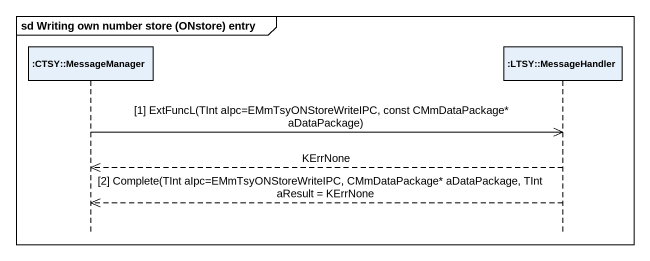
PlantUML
@startuml
mainframe sd Writing own number store (ONstore) entry
hide footbox
participant ":CTSY::MessageManager" as CTSY_MessageManager
participant ":LTSY::MessageHandler" as LTSY_MessageHandler

CTSY_MessageManager ->> LTSY_MessageHandler : [1] ExtFuncL(TInt aIpc=EMmTsyONStoreWriteIPC, const CMmDataPackage* aDataPackage)
LTSY_MessageHandler -->> CTSY_MessageManager : KErrNone
LTSY_MessageHandler -->> CTSY_MessageManager : [2] Complete(TInt aIpc=EMmTsyONStoreWriteIPC, CMmDataPackage* aDataPackage, TInt aResult = KErrNone
@enduml
